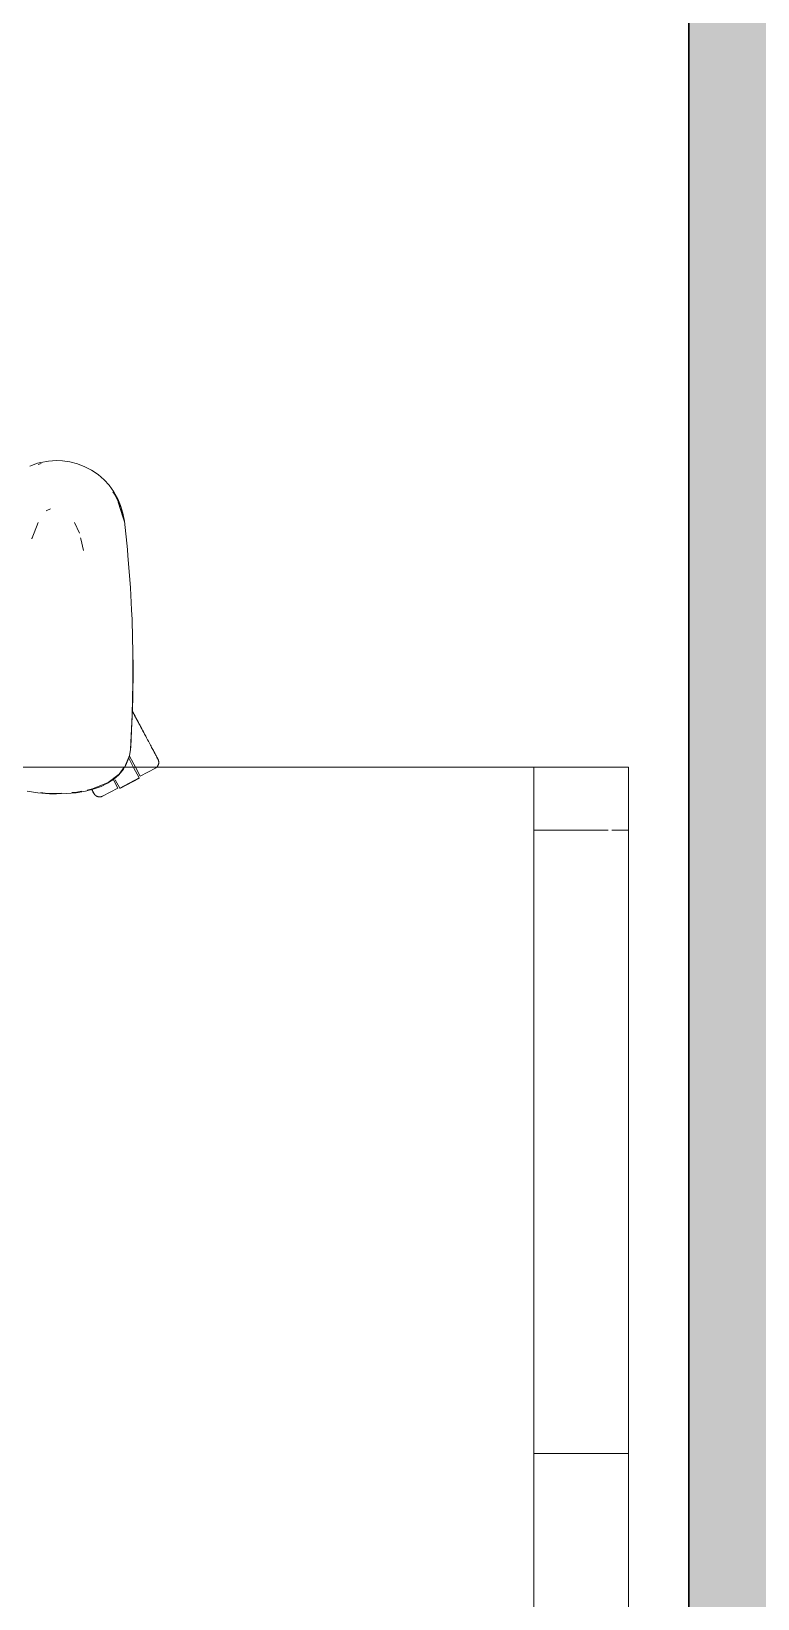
# Model space of a CAD drawing. Header units: millimetres. Extents: x 155927 to 317870, y -36033 to 97293.
# Drawn here: x 178582 to 179042, y 17980 to 18974 of the extents above; entities that cross this region are included whole.
import ezdxf

# ---------------------------------------------------------------- set-up
doc = ezdxf.new("R2010")
doc.units = ezdxf.units.MM
doc.header["$MEASUREMENT"] = 0
for name, color, linetype, lineweight in [('A-WALL', 7, 'CONTINUOUS', 9), ('A-WALL-PATT', 7, 'CONTINUOUS', 9), ('G-IMPT', 8, 'CONTINUOUS', 9), ('I-FURN', 8, 'CONTINUOUS', 9)]:
    doc.layers.add(name, color=color, linetype=linetype, lineweight=lineweight)

msp = doc.modelspace()

# ---------------------------------------------------------------- hatches: boundary and pattern name
at = {"layer": 'A-WALL-PATT'}
msp.add_hatch(color=256, dxfattribs=at).paths.add_polyline_path([(179120.83, 15107.61), (179120.83, 16608.75), (179085.83, 16608.75), (179085.83, 17808.75), (179120.83, 17808.75), (179120.83, 24008.75), (179115.83, 24008.75), (179115.83, 25208.75), (179120.83, 25208.75), (179120.83, 26907.61), (178998.83, 26907.61), (178998.83, 15107.61)], flags=0)

# ---------------------------------------------------------------- linework, layer by layer
at = {"layer": 'A-WALL', "lineweight": 30}
msp.add_line((178998.83, 21005.61), (178998.83, 15707.61), dxfattribs=at)
at = {"layer": 'G-IMPT'}
for p, q in [((178581.4, 18698.07), (178586.18, 18699.78)), ((178588.31, 18700.35), (178586.18, 18699.78)), ((178586.61, 18698.99), (178588.64, 18699.6)), ((178593.26, 18701.23), (178588.31, 18700.35)), ((178598.3, 18701.53), (178593.26, 18701.23)), ((178598.3, 18701.53), (178602.14, 18701.35)), ((178606.66, 18700.71), (178602.14, 18701.35)), ((178606.66, 18700.71), (178611.52, 18699.44)), ((178616.23, 18697.61), (178611.52, 18699.44)), ((178620.4, 18695.42), (178616.23, 18697.61)), ((178620.4, 18695.42), (178624.57, 18692.59)), ((178624.57, 18692.59), (178628.4, 18689.27)), ((178631.57, 18685.83), (178628.4, 18689.27)), ((178631.57, 18685.83), (178634.56, 18681.75)), ((178633.87, 18681.79), (178635.47, 18679.68)), ((178637.07, 18677.31), (178634.56, 18681.75)), ((178639.2, 18671.62), (178635.47, 18679.68)), ((178592.25, 18669.9), (178591.8, 18669.6)), ((178594.47, 18670.91), (178592.25, 18669.9)), ((178637.07, 18677.31), (178638.89, 18673.07)), ((178641.25, 18662.65), (178637.42, 18675.11)), ((178637.42, 18675.11), (178640.33, 18665.96)), ((178638.89, 18673.07), (178640.35, 18668.2)), ((178639.2, 18671.62), (178641.12, 18663.21)), ((178641.25, 18663.16), (178640.35, 18668.2)), ((178582.58, 18651.95), (178586.72, 18662.37)), ((178609.67, 18662.28), (178612.94, 18655.49)), ((178641.25, 18662.65), (178640.33, 18665.96)), ((178643.15, 18645.24), (178641.25, 18663.16)), ((178582.58, 18651.95), (178582.72, 18652.64)), ((178613.5, 18652.64), (178613.7, 18651.88)), ((178615.28, 18644.45), (178613.7, 18651.88)), ((178643.5, 18641.11), (178643.15, 18645.24)), ((178644.75, 18626.05), (178643.5, 18641.11)), ((178644.09, 18634.23), (178643.93, 18635.91)), ((178644.75, 18626.05), (178645.07, 18620.96)), ((178645.07, 18620.96), (178645.88, 18606.82)), ((178646.14, 18600.8), (178645.88, 18606.82)), ((178646.14, 18600.8), (178646.52, 18589.04)), ((178646.28, 18595.91), (178646.39, 18593.98)), ((178646.39, 18593.98), (178646.4, 18592.48)), ((178646.69, 18580.62), (178646.52, 18589.04)), ((178646.69, 18580.62), (178646.57, 18550.6)), ((178646.69, 18580.62), (178646.73, 18560.44)), ((178646.69, 18580.62), (178646.78, 18569.83)), ((178646.57, 18550.6), (178646.78, 18569.83)), ((178646.73, 18560.44), (178646.23, 18539.04)), ((178646.73, 18560.44), (178646.27, 18540.25)), ((178646.73, 18560.44), (178646.57, 18550.6)), ((178646.7, 18560.44), (178646.71, 18558.4)), ((178646.57, 18550.6), (178646.23, 18539.04)), ((178646.71, 18558.4), (178646.64, 18556.49)), ((178646.27, 18540.25), (178645.18, 18518.46)), ((178646.23, 18539.04), (178645.18, 18518.46)), ((178646.27, 18540.25), (178645.3, 18520.07)), ((178646.23, 18539.04), (178646.27, 18540.25)), ((178645.18, 18518.46), (178645.3, 18520.07)), ((178642.72, 18509.43), (178641.46, 18507.22)), ((178644.47, 18514.6), (178642.06, 18508.41)), ((178642.72, 18509.43), (178644.12, 18513.08)), ((178644.49, 18514.42), (178644.12, 18513.08)), ((178644.47, 18514.6), (178645.05, 18518.45)), ((178644.49, 18514.42), (178644.93, 18516.82)), ((178645.18, 18518.46), (178644.93, 18516.82)), ((178630.6, 18496.94), (178634.65, 18499.59)), ((178637.89, 18502.78), (178631.1, 18497.56)), ((178634.65, 18499.59), (178637.69, 18502.26)), ((178640.77, 18506), (178637.69, 18502.26)), ((178641.16, 18507.2), (178637.89, 18502.78)), ((178641.45, 18507.2), (178640.77, 18506)), ((178642.06, 18508.41), (178641.46, 18507.6)), ((178579.71, 18491.98), (178586.47, 18490.86)), ((178593.79, 18490.28), (178586.47, 18490.86)), ((178591.13, 18490.8), (178588.35, 18491.19)), ((178591.13, 18490.8), (178598.3, 18490.57)), ((178593.79, 18490.28), (178598.3, 18490.2)), ((178601.4, 18490.76), (178598.3, 18490.57)), ((178598.3, 18490.2), (178604.63, 18490.38)), ((178610.78, 18490.94), (178604.63, 18490.38)), ((178611.12, 18491.36), (178607.92, 18491.16)), ((178610.78, 18490.94), (178616.72, 18491.94)), ((178614.34, 18492.02), (178611.12, 18491.36)), ((178622.2, 18493.37), (178616.72, 18491.94)), ((178621.08, 18493.4), (178617.62, 18492.69)), ((178621.08, 18493.4), (178626.71, 18495.72)), ((178622.2, 18493.37), (178626.53, 18494.96)), ((178630.6, 18496.94), (178626.53, 18494.96)), ((178631.1, 18497.56), (178626.71, 18495.72))]:
    msp.add_line(p, q, dxfattribs=at)
at = {"layer": 'I-FURN'}
for p, q in [((178646.71, 18541.95), (178646.19, 18542.93)), ((178646.43, 18542.48), (178646.96, 18541.49)), ((178647.24, 18540.96), (178646.71, 18541.95)), ((178646.96, 18541.49), (178647.48, 18540.5)), ((178647.77, 18539.96), (178647.24, 18540.96)), ((178647.48, 18540.5), (178648.01, 18539.5)), ((178648.3, 18538.96), (178647.77, 18539.96)), ((178648.01, 18539.5), (178648.55, 18538.5)), ((178648.84, 18537.96), (178648.3, 18538.96)), ((178648.55, 18538.5), (178649.08, 18537.49)), ((178649.37, 18536.95), (178648.84, 18537.96)), ((178649.08, 18537.49), (178649.62, 18536.49)), ((178649.91, 18535.95), (178649.37, 18536.95)), ((178649.62, 18536.49), (178650.15, 18535.48)), ((178650.44, 18534.94), (178649.91, 18535.95)), ((178650.15, 18535.48), (178650.68, 18534.48)), ((178650.97, 18533.94), (178650.44, 18534.94)), ((178650.68, 18534.48), (178651.21, 18533.49)), ((178651.5, 18532.95), (178650.97, 18533.94)), ((178651.21, 18533.49), (178651.74, 18532.49)), ((178652.02, 18531.96), (178651.5, 18532.95)), ((178651.74, 18532.49), (178652.26, 18531.51)), ((178652.54, 18530.98), (178652.02, 18531.96)), ((178652.26, 18531.51), (178652.78, 18530.54)), ((178653.06, 18530.01), (178652.54, 18530.98)), ((178652.78, 18530.54), (178653.29, 18529.57)), ((178653.57, 18529.06), (178653.06, 18530.01)), ((178653.29, 18529.57), (178653.8, 18528.62)), ((178654.07, 18528.11), (178653.57, 18529.06)), ((178653.8, 18528.62), (178654.3, 18527.68)), ((178654.56, 18527.18), (178654.07, 18528.11)), ((178654.3, 18527.68), (178654.79, 18526.76)), ((178655.05, 18526.27), (178654.56, 18527.18)), ((178654.79, 18526.76), (178655.27, 18525.86)), ((178655.53, 18525.37), (178655.05, 18526.27)), ((178655.27, 18525.86), (178655.74, 18524.97)), ((178655.99, 18524.5), (178655.53, 18525.37)), ((178655.74, 18524.97), (178656.2, 18524.1)), ((178656.45, 18523.64), (178655.99, 18524.5)), ((178656.2, 18524.1), (178656.65, 18523.25)), ((178656.89, 18522.81), (178656.45, 18523.64)), ((178657.32, 18521.99), (178656.89, 18522.81)), ((178657.74, 18521.21), (178657.32, 18521.99)), ((178658.15, 18520.44), (178657.74, 18521.21)), ((178658.54, 18519.71), (178658.15, 18520.44)), ((178658.91, 18519), (178658.54, 18519.71)), ((178659.28, 18518.32), (178658.91, 18519)), ((178644.05, 18512.87), (178647.15, 18507.05)), ((178648.43, 18506.77), (178644.51, 18514.15)), ((178659.62, 18517.68), (178659.28, 18518.32)), ((178659.95, 18517.06), (178659.62, 18517.68)), ((178660.26, 18516.48), (178659.95, 18517.06)), ((178660.09, 18516.79), (178660.4, 18516.22)), ((178660.55, 18515.92), (178660.26, 18516.48)), ((178660.4, 18516.22), (178660.68, 18515.68)), ((178660.83, 18515.41), (178660.55, 18515.92)), ((178660.68, 18515.68), (178660.95, 18515.18)), ((178661.08, 18514.93), (178660.83, 18515.41)), ((178660.95, 18515.18), (178661.19, 18514.72)), ((178661.32, 18514.48), (178661.08, 18514.93)), ((178661.19, 18514.72), (178661.42, 18514.29)), ((178661.54, 18514.07), (178661.32, 18514.48)), ((178661.42, 18514.29), (178661.63, 18513.89)), ((178661.74, 18513.7), (178661.54, 18514.07)), ((178661.63, 18513.89), (178661.82, 18513.54)), ((178661.91, 18513.36), (178661.74, 18513.7)), ((178661.82, 18513.54), (178661.99, 18513.22)), ((178662.07, 18513.06), (178661.91, 18513.36)), ((178661.99, 18513.22), (178662.14, 18512.94)), ((178662.21, 18512.81), (178662.07, 18513.06)), ((178662.14, 18512.94), (178662.27, 18512.7)), ((178662.33, 18512.59), (178662.21, 18512.81)), ((178662.27, 18512.7), (178662.37, 18512.5)), ((178662.42, 18512.41), (178662.33, 18512.59)), ((178662.37, 18512.5), (178662.46, 18512.34)), ((178662.5, 18512.27), (178662.42, 18512.41)), ((178662.46, 18512.34), (178662.52, 18512.21)), ((178662.55, 18512.17), (178662.5, 18512.27)), ((178662.52, 18512.21), (178662.57, 18512.13)), ((178662.58, 18512.1), (178662.55, 18512.17)), ((178662.57, 18512.13), (178662.59, 18512.09)), ((178662.59, 18512.08), (178662.58, 18512.1)), ((178662.59, 18512.09), (178662.59, 18512.08)), ((178662.59, 18512.08), (178662.67, 18511.94)), ((178662.67, 18511.94), (178662.73, 18511.79)), ((178662.73, 18511.79), (178662.79, 18511.65)), ((178662.79, 18511.65), (178662.85, 18511.49)), ((178662.85, 18511.49), (178662.9, 18511.34)), ((178662.92, 18509.11), (178662.87, 18508.96)), ((178662.9, 18511.34), (178662.94, 18511.18)), ((178662.96, 18509.27), (178662.92, 18509.11)), ((178662.94, 18511.18), (178662.98, 18511.03)), ((178662.99, 18509.43), (178662.96, 18509.27)), ((178662.98, 18511.03), (178663.01, 18510.87)), ((178663.02, 18509.59), (178662.99, 18509.43)), ((178663.01, 18510.87), (178663.03, 18510.71)), ((178663.04, 18509.74), (178663.02, 18509.59)), ((178663.03, 18510.71), (178663.05, 18510.55)), ((178663.05, 18509.91), (178663.04, 18509.74)), ((178663.05, 18510.55), (178663.06, 18510.39)), ((178663.06, 18510.07), (178663.05, 18509.91)), ((178663.06, 18510.39), (178663.06, 18510.23)), ((178663.06, 18510.23), (178663.06, 18510.07)), ((178960.49, 18507.2), (177560.49, 18507.2)), ((177560.49, 18507.2), (178960.49, 18507.2)), ((178637.11, 18493.97), (178634.35, 18499.16)), ((178638.34, 18493.79), (178635.53, 18499.08)), ((178650.71, 18500.36), (178638.34, 18493.79)), ((178638.43, 18493.62), (178650.8, 18500.19)), ((178647.15, 18507.05), (178650.71, 18500.36)), ((178651.24, 18501.48), (178648.43, 18506.77)), ((178651.24, 18501.48), (178660.93, 18506.63)), ((178660.96, 18506.65), (178660.93, 18506.63)), ((178661.1, 18506.73), (178660.96, 18506.65)), ((178661.24, 18506.82), (178661.1, 18506.73)), ((178661.37, 18506.91), (178661.24, 18506.82)), ((178661.5, 18507.01), (178661.37, 18506.91)), ((178661.63, 18507.11), (178661.5, 18507.01)), ((178661.75, 18507.22), (178661.63, 18507.11)), ((178661.87, 18507.33), (178661.75, 18507.22)), ((178661.98, 18507.44), (178661.87, 18507.33)), ((178662.09, 18507.56), (178661.98, 18507.44)), ((178662.19, 18507.69), (178662.09, 18507.56)), ((178662.29, 18507.81), (178662.19, 18507.69)), ((178662.38, 18507.95), (178662.29, 18507.81)), ((178662.47, 18508.08), (178662.38, 18507.95)), ((178662.55, 18508.22), (178662.47, 18508.08)), ((178662.62, 18508.36), (178662.55, 18508.22)), ((178662.7, 18508.51), (178662.62, 18508.36)), ((178662.76, 18508.66), (178662.7, 18508.51)), ((178662.82, 18508.81), (178662.76, 18508.66)), ((178662.87, 18508.96), (178662.82, 18508.81)), ((178900.49, 18507.2), (178900.49, 18467.2)), ((178900.49, 18072.2), (178900.49, 18507.2)), ((178960.49, 18507.2), (178900.49, 18507.2)), ((178900.49, 18507.2), (178960.49, 18507.2)), ((178960.49, 17707.2), (178960.49, 18507.2)), ((178960.49, 18507.2), (178960.49, 17707.2)), ((178960.49, 18507.2), (178960.49, 18072.2)), ((178960.49, 18467.2), (178960.49, 18507.2)), ((178620.58, 18493.12), (178620.81, 18492.69)), ((178620.92, 18492.47), (178620.7, 18492.88)), ((178620.81, 18492.69), (178621.02, 18492.3)), ((178621.12, 18492.1), (178620.92, 18492.47)), ((178621.02, 18492.3), (178621.2, 18491.94)), ((178621.3, 18491.77), (178621.12, 18492.1)), ((178621.2, 18491.94), (178621.37, 18491.62)), ((178621.46, 18491.47), (178621.3, 18491.77)), ((178621.37, 18491.62), (178621.52, 18491.34)), ((178621.59, 18491.21), (178621.46, 18491.47)), ((178621.52, 18491.34), (178621.65, 18491.1)), ((178621.71, 18490.99), (178621.59, 18491.21)), ((178621.65, 18491.1), (178621.76, 18490.9)), ((178621.81, 18490.81), (178621.71, 18490.99)), ((178621.76, 18490.9), (178621.84, 18490.74)), ((178621.88, 18490.67), (178621.81, 18490.81)), ((178621.84, 18490.74), (178621.91, 18490.62)), ((178621.93, 18490.57), (178621.88, 18490.67)), ((178621.91, 18490.62), (178621.95, 18490.54)), ((178621.97, 18490.51), (178621.93, 18490.57)), ((178621.95, 18490.54), (178621.97, 18490.49)), ((178621.98, 18490.49), (178621.97, 18490.51)), ((178621.97, 18490.49), (178621.98, 18490.49)), ((178622, 18490.45), (178621.98, 18490.49)), ((178622.08, 18490.31), (178622, 18490.45)), ((178622.16, 18490.17), (178622.08, 18490.31)), ((178622.25, 18490.04), (178622.16, 18490.17)), ((178622.35, 18489.91), (178622.25, 18490.04)), ((178622.45, 18489.79), (178622.35, 18489.91)), ((178622.56, 18489.67), (178622.45, 18489.79)), ((178622.67, 18489.55), (178622.56, 18489.67)), ((178622.78, 18489.44), (178622.67, 18489.55)), ((178622.9, 18489.33), (178622.78, 18489.44)), ((178623.03, 18489.23), (178622.9, 18489.33)), ((178623.16, 18489.13), (178623.03, 18489.23)), ((178623.29, 18489.04), (178623.16, 18489.13)), ((178627.43, 18488.82), (178637.11, 18493.97)), ((178623.42, 18488.95), (178623.29, 18489.04)), ((178623.56, 18488.87), (178623.42, 18488.95)), ((178623.71, 18488.79), (178623.56, 18488.87)), ((178623.85, 18488.72), (178623.71, 18488.79)), ((178624, 18488.66), (178623.85, 18488.72)), ((178624.15, 18488.6), (178624, 18488.66)), ((178624.3, 18488.54), (178624.15, 18488.6)), ((178624.46, 18488.5), (178624.3, 18488.54)), ((178624.61, 18488.46), (178624.46, 18488.5)), ((178624.77, 18488.42), (178624.61, 18488.46)), ((178624.93, 18488.4), (178624.77, 18488.42)), ((178625.09, 18488.38), (178624.93, 18488.4)), ((178625.25, 18488.36), (178625.09, 18488.38)), ((178625.41, 18488.35), (178625.25, 18488.36)), ((178625.57, 18488.35), (178625.41, 18488.35)), ((178625.73, 18488.36), (178625.57, 18488.35)), ((178625.89, 18488.37), (178625.73, 18488.36)), ((178626.05, 18488.38), (178625.89, 18488.37)), ((178626.21, 18488.41), (178626.05, 18488.38)), ((178626.37, 18488.44), (178626.21, 18488.41)), ((178626.53, 18488.47), (178626.37, 18488.44)), ((178626.68, 18488.52), (178626.53, 18488.47)), ((178626.84, 18488.57), (178626.68, 18488.52)), ((178626.99, 18488.62), (178626.84, 18488.57)), ((178627.14, 18488.68), (178626.99, 18488.62)), ((178627.28, 18488.75), (178627.14, 18488.68)), ((178627.43, 18488.82), (178627.28, 18488.75)), ((178900.49, 18467.2), (178900.49, 16947.2)), ((178900.49, 18467.2), (178947.6, 18467.2)), ((178900.49, 18467.2), (178947.6, 18467.2)), ((178949.91, 18467.2), (178960.49, 18467.2)), ((178949.91, 18467.2), (178960.49, 18467.2)), ((178960.49, 16947.2), (178960.49, 18467.2)), ((178900.49, 17942.2), (178900.49, 18072.2)), ((178900.49, 18072.2), (178960.49, 18072.2)), ((178900.49, 18072.2), (178960.49, 18072.2)), ((178960.49, 18072.2), (178960.49, 17942.2))]:
    msp.add_line(p, q, dxfattribs=at)

doc.saveas('drawing.dxf')
